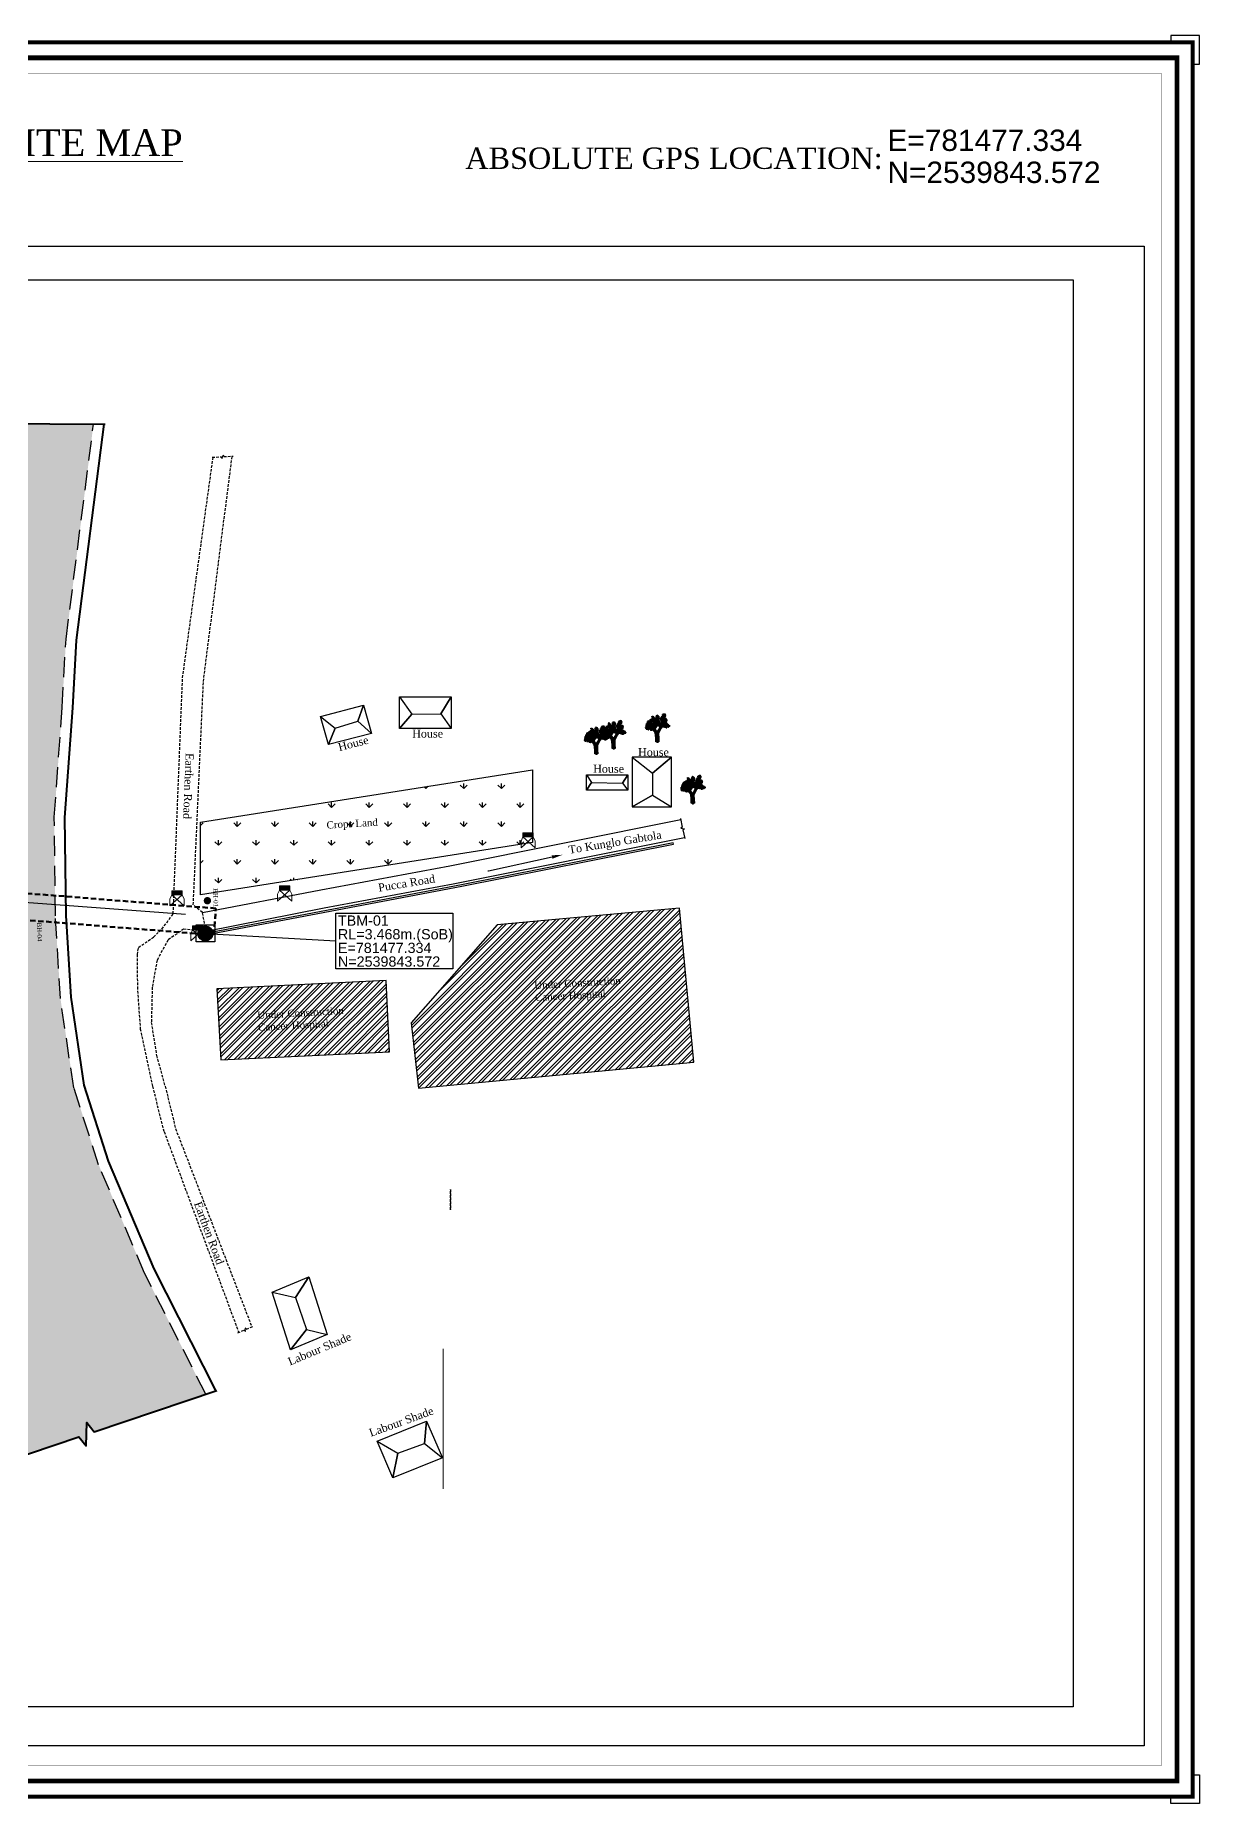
# Model space of a CAD drawing. Header units: inches. Extents: x 771028 to 773337, y 2500430 to 2500783.
# Drawn here: x 771705.3 to 771923.5, y 2500451.9 to 2500783.4 of the extents above; entities that cross this region are included whole.
import ezdxf
from ezdxf import colors
from ezdxf.entities.mleader import LeaderData, LeaderLine
from ezdxf.enums import TextEntityAlignment as Align
from ezdxf.math import Vec2, Vec3

# ---------------------------------------------------------------- set-up
doc = ezdxf.new("R2010")
doc.units = ezdxf.units.IN
doc.header["$MEASUREMENT"] = 0
doc.header["$XCLIPFRAME"] = 0
doc.header["$PDMODE"] = 98
doc.header["$PDSIZE"] = 0.2
doc.linetypes.add('DASHED', pattern=[0.75, 0.5, -0.25])
doc.linetypes.add('DASHED2', pattern=[0.375, 0.25, -0.125])
for name, color, linetype in [('BM_TBM', 1, 'Continuous'), ('BORE HOLE', 1, 'Continuous'), ('Boundary wall', 7, 'Continuous'), ('Building', 5, 'Continuous'), ('Crops Land', 74, 'Continuous'), ('katcha road', 3, 'Continuous'), ('Photo', 10, 'Continuous'), ('proposed', 1, 'Continuous'), ('text', 7, 'Continuous'), ('Tree', 3, 'Continuous'), ('Water Body', 4, 'Continuous')]:
    doc.layers.add(name, color=color, linetype=linetype)
for name, color, linetype, lineweight in [('Electric Pole', 20, 'Continuous', 15), ('Frame', 7, 'Continuous', 9), ('KHAL+RIVER BANK', 160, 'Continuous', 18), ('Pucca Road', 12, 'Continuous', 30), ('SHED', 7, 'Continuous', 30), ('Water Line', 4, 'DASHED', 18)]:
    doc.layers.add(name, color=color, linetype=linetype, lineweight=lineweight)
doc.styles.add('ROMANTIC', font='romantic.ttf')
doc.styles.get("Standard").update_dxf_attribs({"font": 'arial.ttf', "height": 1})
doc.styles.add('text', font='arial.ttf')
doc.styles.add('TR', font='times.ttf')
doc.dimstyles.get("Standard").update_dxf_attribs({"dimtxt": 0.18, "dimasz": 0.18, "dimexe": 0.18, "dimexo": 0.0625, "dimgap": 0.09, "dimtad": 0, "dimtih": 1, "dimtoh": 1, "dimzin": 0, "dimdsep": 46, "dimtxsty": 'Standard', "dimcen": 0.09, "dimadec": 0, "dimazin": 0, "dimtfac": 1, "dimtofl": 0, "dimtmove": 0, "dimatfit": 3, "dimfxl": 1, "dimtolj": 1, "dimtzin": 0, "dimarcsym": 0})
picture_1 = doc.add_image_def('image13.jpg', size_in_pixel=(8192, 6413))

# ---------------------------------------------------------------- blocks, each defined once
blk = doc.blocks.new('eeee')
at = {"layer": 'Electric Pole'}
for p, q in [((353314.02, 2673550.96), (353313.7, 2673550.26)), ((353313.7, 2673549.12), (353315.74, 2673550.96)), ((353313.7, 2673550.26), (353313.7, 2673549.12)), ((353314.02, 2673551.65), (353315.74, 2673551.65)), ((353314.02, 2673550.96), (353314.02, 2673551.65)), ((353315.74, 2673550.96), (353314.02, 2673550.96)), ((353316.06, 2673549.12), (353314.02, 2673550.96)), ((353315.74, 2673551.65), (353315.74, 2673550.96)), ((353315.74, 2673550.96), (353316.06, 2673550.26)), ((353316.06, 2673550.26), (353316.06, 2673549.12))]:
    blk.add_line(p, q, dxfattribs=at)
blk.add_solid([(353314.02, 2673551.65), (353315.74, 2673551.65), (353314.02, 2673550.96), (353315.74, 2673550.96)], dxfattribs=at)
blk = doc.blocks.new('t')
at = {"layer": 'Tree'}
h = blk.add_hatch(dxfattribs=at)
h.set_pattern_fill('TRIANG', color=3, scale=0.184834, angle=0.5862, style=0)
h.set_pattern_definition([(60.5862, (781623.7387, 2539789.74409), (-0.0491814, 0.0832069), [0.0483275, -0.0483275]), (120.5862, (781623.7387, 2539789.74409), (-0.09665, -0.0009888), [0.0483275, -0.0483275]), (0.5862, (781623.71411, 2539789.78569), (0.0474686, 0.0841957), [0.0483275, -0.0483275])])
edge = h.paths.add_edge_path()
edge.add_ellipse((781624.83, 2539792.69), major_axis=(-0.0326, 0.0326), ratio=0.999999, start_angle=162.4468, end_angle=175.4699, ccw=False)
edge.add_ellipse((781625.03, 2539792.39), major_axis=(0.222, 0.222), ratio=0.999996, start_angle=438.0042, end_angle=439.9126, ccw=False)
edge.add_ellipse((781624.83, 2539792.69), major_axis=(-0.0326, 0.0326), ratio=1, start_angle=175.4699, end_angle=272.4468)
edge.add_ellipse((781624.87, 2539793.12), major_axis=(-0.28, 0.28), ratio=1, start_angle=134.2501, end_angle=244.2501)
edge.add_ellipse((781624.96, 2539793.09), major_axis=(-0.232, 0.232), ratio=1, start_angle=254.8821, end_angle=331.8375)
edge.add_ellipse((781624.72, 2539793.45), major_axis=(-0.108, 0.108), ratio=1, start_angle=205.9715, end_angle=240.7481)
edge.add_ellipse((781624.67, 2539793.82), major_axis=(-0.272, 0.272), ratio=1, start_angle=166.7032, end_angle=276.7032)
edge.add_ellipse((781624.81, 2539793.79), major_axis=(0.246, 0.246), ratio=1, start_angle=28.7113, end_angle=138.7113)
edge.add_ellipse((781624.48, 2539793.58), major_axis=(0.13, 0.13), ratio=1, start_angle=53.0847, end_angle=163.0847)
edge.add_ellipse((781624.34, 2539793.3), major_axis=(-0.138, 0.138), ratio=1, start_angle=-39.4241, end_angle=70.5759)
edge.add_ellipse((781624.4, 2539793.18), major_axis=(-0.17, 0.17), ratio=1, start_angle=35.6192, end_angle=141.0424)
edge.add_ellipse((781624.46, 2539792.76), major_axis=(-0.128, 0.128), ratio=1, start_angle=320.301, end_angle=326.3607, ccw=False)
edge.add_ellipse((781624.4, 2539793.18), major_axis=(-0.17, 0.17), ratio=1, start_angle=141.0424, end_angle=145.6192, ccw=False)
edge.add_ellipse((781624.46, 2539792.76), major_axis=(0.128, 0.128), ratio=1, start_angle=56.3607, end_angle=160.301)
edge.add_ellipse((781624.18, 2539792.43), major_axis=(-0.2, 0.2), ratio=1, start_angle=-70.5154, end_angle=-34.5542)
edge.add_ellipse((781623.81, 2539792.81), major_axis=(0.238, 0.238), ratio=1, start_angle=296.6322, end_angle=355.9959)
edge.add_ellipse((781623.9, 2539792.95), major_axis=(-0.13, 0.13), ratio=1, start_angle=254.4777, end_angle=302.809)
edge.add_ellipse((781623.78, 2539793.29), major_axis=(-0.16, 0.16), ratio=1, start_angle=178.2297, end_angle=239.0569)
edge.add_ellipse((781624, 2539793.35), major_axis=(-0.00461, 0.00461), ratio=1, start_angle=170.5862, end_angle=280.5862)
edge.add_ellipse((781623.65, 2539793.54), major_axis=(-0.28, 0.28), ratio=1, start_angle=198.0208, end_angle=308.0208)
edge.add_ellipse((781623.76, 2539793.65), major_axis=(-0.2, 0.2), ratio=1, start_angle=-32.4631, end_angle=77.5369)
edge.add_ellipse((781623.68, 2539793.29), major_axis=(-0.184, 0.184), ratio=1, start_angle=-7.9801, end_angle=68.0696)
edge.add_ellipse((781623.38, 2539793.04), major_axis=(0.111, 0.111), ratio=1, start_angle=23.9224, end_angle=76.1671)
edge.add_ellipse((781623.23, 2539793.3), major_axis=(-0.0972, 0.0972), ratio=1, start_angle=165.1396, end_angle=275.1396)
edge.add_ellipse((781623.17, 2539793.46), major_axis=(-0.11, 0.11), ratio=1, start_angle=203.6403, end_angle=313.6403)
edge.add_ellipse((781622.99, 2539793.59), major_axis=(0.136, 0.136), ratio=1, start_angle=322.313, end_angle=432.313)
edge.add_ellipse((781622.96, 2539793.67), major_axis=(0.0783, 0.0783), ratio=1, start_angle=80.5862, end_angle=190.5862)
edge.add_ellipse((781622.94, 2539793.53), major_axis=(0.0461, 0.0461), ratio=1, start_angle=80.5862, end_angle=190.5862)
edge.add_ellipse((781623.06, 2539793.28), major_axis=(0.175, 0.175), ratio=1, start_angle=83.6024, end_angle=193.6024)
edge.add_ellipse((781623.24, 2539793.03), major_axis=(-0.225, 0.225), ratio=1, start_angle=38.1087, end_angle=119.8169)
edge.add_ellipse((781623.23, 2539792.54), major_axis=(-0.138, 0.138), ratio=1, start_angle=-22.6137, end_angle=41.388)
edge.add_ellipse((781622.96, 2539792.56), major_axis=(-0.0591, 0.0591), ratio=1, start_angle=219.9686, end_angle=331.9586)
edge.add_ellipse((781622.8, 2539792.67), major_axis=(-0.098, 0.098), ratio=1, start_angle=211.8049, end_angle=321.8049)
edge.add_ellipse((781622.55, 2539793.01), major_axis=(0.213, 0.213), ratio=1, start_angle=274.3377, end_angle=384.3377)
edge.add_ellipse((781622.72, 2539793.09), major_axis=(0.15, 0.15), ratio=1, start_angle=62.6882, end_angle=153.1574)
edge.add_ellipse((781622.43, 2539792.93), major_axis=(-0.0909, 0.0909), ratio=1, start_angle=236.6482, end_angle=269.1974, ccw=False)
edge.add_ellipse((781622.72, 2539793.09), major_axis=(0.15, 0.15), ratio=1, start_angle=153.1574, end_angle=172.6882, ccw=False)
edge.add_ellipse((781622.43, 2539792.93), major_axis=(-0.0909, 0.0909), ratio=1, start_angle=269.1974, end_angle=346.6482)
edge.add_ellipse((781622.35, 2539792.83), major_axis=(-0.151, 0.151), ratio=1, start_angle=-47.0144, end_angle=62.9856)
edge.add_ellipse((781622.17, 2539792.63), major_axis=(0.0949, 0.0949), ratio=1, start_angle=51.5035, end_angle=161.5035)
edge.add_ellipse((781622.12, 2539792.43), major_axis=(0.111, 0.111), ratio=1, start_angle=73.453, end_angle=183.453)
edge.add_ellipse((781622.01, 2539792.17), major_axis=(-0.101, 0.101), ratio=1, start_angle=-47.3747, end_angle=87.6149)
edge.add_ellipse((781622.09, 2539791.91), major_axis=(-0.173, 0.173), ratio=1, start_angle=5.1881, end_angle=149.8403)
edge.add_ellipse((781622.34, 2539791.86), major_axis=(0.18, 0.18), ratio=1, start_angle=179.58, end_angle=284.6713)
edge.add_ellipse((781622.75, 2539791.68), major_axis=(-0.139, 0.139), ratio=1, start_angle=12.6288, end_angle=30.3547, ccw=False)
edge.add_ellipse((781622.34, 2539791.86), major_axis=(0.18, 0.18), ratio=1, start_angle=284.6713, end_angle=298.3122, ccw=False)
edge.add_ellipse((781622.75, 2539791.68), major_axis=(0.139, 0.139), ratio=1, start_angle=120.3547, end_angle=336.7653)
edge.add_line((781622.93, 2539791.75), (781623.52, 2539791.99))
edge.add_line((781623.52, 2539791.99), (781623.73, 2539792.2))
edge.add_line((781623.73, 2539792.2), (781624.11, 2539792.16))
edge.add_line((781624.11, 2539792.16), (781624.54, 2539792.11))
edge.add_ellipse((781624.61, 2539792.14), major_axis=(-0.0506, 0.0506), ratio=1, start_angle=62.5937, end_angle=215.1469)
edge.add_ellipse((781624.87, 2539792.15), major_axis=(0.134, 0.134), ratio=1, start_angle=144.0476, end_angle=254.0476)
edge.add_ellipse((781625.13, 2539792.12), major_axis=(-0.152, 0.152), ratio=1, start_angle=82.3199, end_angle=192.3199)
edge.add_ellipse((781625.39, 2539792.16), major_axis=(-0.124, 0.124), ratio=1, start_angle=107.1248, end_angle=217.1248)
edge.add_ellipse((781625.63, 2539792.22), major_axis=(0.0729, 0.0729), ratio=1, start_angle=189.0013, end_angle=299.0013)
edge.add_ellipse((781625.62, 2539792.18), major_axis=(-0.0768, 0.0768), ratio=1, start_angle=227.881, end_angle=337.881)
edge.add_ellipse((781625.39, 2539792.29), major_axis=(-0.131, 0.131), ratio=1, start_angle=221.3292, end_angle=331.3292)
edge.add_ellipse((781625.03, 2539792.39), major_axis=(-0.222, 0.222), ratio=1, start_angle=239.9126, end_angle=348.0042)
h = blk.add_hatch(dxfattribs=at)
h.set_pattern_fill('GRAVEL', color=252, scale=0.199621, angle=0.5862, style=0)
h.set_pattern_definition([(228.59898579, (774389.84682, 2525920.667561), (-2.201183780362, -2.527950541338), [0.0374503114, -3.707587512]), (185.55588576, (774389.822052, 2525920.63947), (3.337375255548, 0.312524068032), [0.06426591, -6.36232316]), (133.09658573, (774389.758088, 2525920.633248), (2.814843158658, -3.033394543535), [0.045314721, -4.48616294]), (267.85988576, (774389.650243, 2525920.562549), (0.221393154429, 5.569885992107), [0.05852321, -5.793796674]), (293.41988573, (774389.648058, 2525920.504067), (-1.425936838065, 3.325982387178), [0.0573866397, -5.681285121]), (357.85988575, (774389.670867, 2525920.451407), (-5.569885985988, 0.221393154699), [0.05852321, -5.7937966676]), (38.28038579, (774389.729349, 2525920.449222), (-3.590097974692, -2.820538834573), [0.0773939513, -7.6619950553]), (72.841485774, (774389.790102, 2525920.497168), (1.8858129165, 6.143675998283), [0.073067858, -7.233720451]), (122.01578573, (774389.811659, 2525920.566984), (-2.263839955844, 3.595790265403), [0.058721407, -5.813425684]), (175.82258575, (774389.780527, 2525920.616774), (3.06471903952, -0.2470228415), [0.0670395537, -3.284936739]), (222.98358579, (774389.713666, 2525920.621658), (-3.3088981878724, -3.0960433214184), [0.0866966804, -8.58297776]), (139.40028573, (774389.92584, 2525920.562585), (-1.96555141564, 1.65017548232), [0.029590634, -2.929485306]), (172.05538575, (774389.903372, 2525920.581842), (3.624270030557, -0.51968354593), [0.056296, -5.5733173403]), (225.5861858, (774389.84762, 2525920.58962), (0.0028478828, -0.278351988), [0.0393668646, -0.354302616]), (203.78478578, (774389.82779, 2525920.622825), (1.386063665796, 0.57094358156), [0.0211998336, -2.0987760127]), (292.38758573, (774389.80839, 2525920.614276), (-0.28689552322, 0.83220790027), [0.029980904, -1.4690684686]), (31.5499858, (774389.81981, 2525920.586554), (0.82935938363, 0.5652481353), [0.048694368, -1.574447157]), (162.15128574, (774389.86131, 2525920.61203), (0.55955180165, -0.27265569247), [0.035210853, -0.845061311]), (16.97568577, (774389.646947, 2525920.612624), (2.774976003668, 0.863532501921), [0.0493265385, -4.883339836]), (70.93238578, (774389.694124, 2525920.627025), (-1.082079576822, -3.0732630302), [0.041382238, -4.096832916]), (293.78478573, (774389.860737, 2525920.667703), (-0.57094358094, 1.38606366732), [0.042399389, -2.077576459]), (344.19668574, (774389.877837, 2525920.628905), (-2.792063253522, 0.80657485144), [0.0493265385, -4.883339836]), (340.03018574, (774389.648713, 2525920.440046), (-1.397455774154, 0.5424632748), [0.0475672624, -2.3307969706]), (295.36128573, (774389.69342, 2525920.4238), (-1.423084044796, 3.047632486923), [0.0398559545, -3.9457453383]), (67.38758578, (774389.86637, 2525920.38938), (0.54246476351, 1.39745520246), [0.042399389, -2.077576459]), (17.94018577, (774389.88267, 2525920.42852), (-3.607183771754, -1.150428548006), [0.0466628497, -4.6196095967]), (70.03018578, (774389.729976, 2525920.387985), (-0.542463274195, -1.39745577569), [0.023783631, -2.354580604]), (101.89608574, (774389.849667, 2525920.38921), (-0.2897427723, 1.11055994212), [0.0141939063, -1.4052020144]), (166.54998574, (774389.84674, 2525920.4031), (0.83790373334, -0.269807714), [0.0573866396, -1.0903475445]), (186.59518576, (774389.790928, 2525920.416446), (2.780671067375, 0.306830530263), [0.053181914, -5.2650019785]), (304.2762857, (774389.82007, 2525920.5615), (-0.28404803566, 0.55385579515), [0.040146569, -0.963517936]), (353.74338575, (774389.842676, 2525920.528328), (4.737677938277, -0.508292039723), [0.070091007, -6.938997717]), (61.53158578, (774389.91235, 2525920.52069), (-1.093472439868, -1.95985494852), [0.0286594983, -2.837298683]), (90.5861858, (774389.926, 2525920.54588), (-0.2811997836, 0.27550402), [0.016701988, -0.261664482]), (120.84258573, (774389.785276, 2525920.42474), (1.133341363665, -1.937072484367), [0.0386717835, -3.828518815]), (48.59898579, (774389.76545, 2525920.457943), (2.201183780362, 2.527950541338), [0.074900623, -3.6701372004]), (0.5861858, (774389.81498, 2525920.51413), (0.27550402, 0.281199784), [0.072375282, -0.205991188]), (325.89098573, (774389.887355, 2525920.514866), (-2.803452616434, 1.919986907672), [0.044013636, -4.357346628]), (254.64078577, (774389.923797, 2525920.490185), (-0.26696034291, -1.116255524725), [0.040530715, -1.986007809]), (208.23218578, (774389.913061, 2525920.451102), (-5.260206123652, -2.837630910818), [0.065990947, -6.5331146306]), (176.01228575, (774389.854921, 2525920.419885), (-3.62142274416, 0.2413279886015), [0.0698140323, -6.9115816816])])
h.paths.add_polyline_path([(781622.93, 2539791.75), (781623.39, 2539791.16), (781623.48, 2539790.32), (781623.49, 2539789.76), (781623.97, 2539789.75), (781623.92, 2539790.32), (781623.9, 2539791.01), (781624.09, 2539791.44), (781624.26, 2539791.8), (781624.54, 2539792.11), (781624.48, 2539792.21), (781624.24, 2539791.92), (781624.22, 2539792.2), (781624.11, 2539792.16), (781624.11, 2539791.91), (781623.68, 2539791.22), (781623.31, 2539791.74), (781623.52, 2539791.99), (781623.45, 2539792.2), (781623.13, 2539791.73), (781622.95, 2539792.01)])
at = {"layer": 'Tree', "color": 229}
for p, q in [((781623.39, 2539791.16, 16.35), (781623.39, 2539791.16, 16.35)), ((781623.48, 2539790.32, 16.35), (781623.48, 2539790.32, 16.35)), ((781623.92, 2539790.32, 16.35), (781623.92, 2539790.32, 16.35))]:
    blk.add_line(p, q, dxfattribs=at)
at = {"layer": 'Tree', "color": 229, "elevation": 16.35}
for points in [[(781624.54, 2539792.11), (781624.26, 2539791.8), (781623.9, 2539791.01), (781623.92, 2539790.32), (781623.97, 2539789.75), (781623.49, 2539789.75), (781623.48, 2539790.32), (781623.39, 2539791.16), (781622.93, 2539791.75)], [(781622.95, 2539792.01), (781623.13, 2539791.73), (781623.45, 2539792.2)], [(781623.52, 2539791.99), (781623.31, 2539791.74), (781623.68, 2539791.22), (781624.11, 2539791.91), (781624.11, 2539792.16)], [(781624.22, 2539792.2), (781624.24, 2539791.92), (781624.48, 2539792.21)]]:
    blk.add_lwpolyline(points, dxfattribs=at)
at = {"layer": 'Tree'}
blk.add_point((781623.74, 2539789.74, 3.89), dxfattribs=at)

msp = doc.modelspace()

# ---------------------------------------------------------------- hatches: boundary and pattern name
at = {"layer": 'BM_TBM', "ltscale": 0.2}
h = msp.add_hatch(color=2, dxfattribs=at)
h.set_gradient(color1=(255, 255, 0), color2=(255, 255, 92), one_color=1, tint=0.68)
edge = h.paths.add_edge_path()
edge.add_ellipse((771737.184, 2500615.036), major_axis=(0.942, 0.942), ratio=1, start_angle=0, end_angle=360)
h = msp.add_hatch(color=2, dxfattribs=at)
h.set_gradient(color1=(255, 255, 0), color2=(255, 255, 92), one_color=1, tint=0.68)
edge = h.paths.add_edge_path()
edge.add_ellipse((771737.184, 2500615.036), major_axis=(0.942, 0.942), ratio=1, start_angle=0, end_angle=360)
at = {"layer": 'BORE HOLE', "ltscale": 0.2}
msp.add_hatch(color=256, dxfattribs=at).paths.add_polyline_path([(771738.204, 2500621.451, 1), (771736.918, 2500620.916, 1)])
at = {"layer": 'Building', "lineweight": 20, "ltscale": 0.2}
h = msp.add_hatch(dxfattribs=at)
h.set_pattern_fill('ANSI32', color=256, scale=3.371745, style=0)
h.set_pattern_definition([(45, (-714.4421, 43.9024), (-0.8940689693, 0.8940689693), []), (45, (-713.8461, 43.9024), (-0.8940689693, 0.8940689693), [])])
h.paths.add_polyline_path([(771826.012, 2500619.793), (771791.883, 2500616.663), (771775.743, 2500598.272), (771777.087, 2500586.021), (771828.69, 2500590.921)])
h.paths.add_polyline_path([(771771.063, 2500606.21), (771739.336, 2500604.689), (771740.06, 2500591.325), (771771.704, 2500592.842)])
h.paths.add_polyline_path([(771798.421, 2500606.28), (771814.893, 2500607.244), (771815.173, 2500602.463), (771798.7, 2500601.499)], flags=24)
h.paths.add_polyline_path([(771746.529, 2500600.68), (771763.001, 2500601.644), (771763.281, 2500596.864), (771746.809, 2500595.899)], flags=24)
at = {"layer": 'Crops Land'}
h = msp.add_hatch(dxfattribs=at)
h.set_pattern_fill('GRASS', color=256, scale=5)
h.set_pattern_definition([(90, (-714.442, 43.9024), (-3.535533905, 3.535533905), [0.9375, -6.133567815]), (45, (-714.442, 43.9024), (-3.535533906, 3.535533906), [0.9375, -4.0625]), (135, (-714.442, 43.9024), (-3.535533906, -3.535533906), [0.9375, -4.0625])])
h.paths.add_polyline_path([(771798.468, 2500632.112), (771798.468, 2500645.702), (771736.241, 2500635.871), (771736.241, 2500622.28)])
h.paths.add_polyline_path([(771759.566, 2500633.852), (771769.626, 2500634.441), (771769.457, 2500637.33), (771759.397, 2500636.741)], flags=24)
at = {"layer": 'Water Line', "linetype": 'Continuous', "lineweight": 9, "ltscale": 15, "true_color": 0x7aafdf}
h = msp.add_hatch(dxfattribs=at)
h.set_pattern_fill('ANSI33', color=143, scale=8, angle=25)
h.set_pattern_definition([(70, (-714.4421, 43.9024), (-1.8793852416, 0.6840402867), []), (70, (-713.1604, 44.5), (-1.8793852416, 0.6840402867), [1, -0.5])])
h.paths.add_polyline_path([(771711.074, 2500670.205), (771716.218, 2500710.496), (771687.334, 2500710.668), (771686.596, 2500712.733), (771685.072, 2500708.62), (771684.334, 2500710.686), (771655.455, 2500710.857), (771653.467, 2500697.406), (771651.846, 2500686.809), (771651.15, 2500667.488), (771652.113, 2500650.398), (771653.634, 2500628.739), (771653.804, 2500627.613), (771709.019, 2500623.31), (771708.876, 2500636.846), (771710.349, 2500657.44)])
h.paths.add_polyline_path([(771709.019, 2500623.31), (771653.804, 2500627.613), (771654.781, 2500621.134), (771709.207, 2500616.14), (771709.071, 2500618.342)])
h.paths.add_polyline_path([(771709.207, 2500616.14), (771654.781, 2500621.134), (771656.057, 2500612.671), (771662.135, 2500582.479), (771667.362, 2500561.865), (771678.643, 2500536.638), (771692.613, 2500513.662), (771713.491, 2500520.698), (771714.86, 2500518.985), (771714.966, 2500523.369), (771716.334, 2500521.656), (771737.241, 2500528.701), (771725.776, 2500551.367), (771717.183, 2500571.684), (771712.52, 2500586.128), (771710.026, 2500602.869)])
h.paths.add_polyline_path([(771673.726, 2500690.084), (771674.636, 2500678.597), (771678.559, 2500679.209), (771677.648, 2500690.696)], flags=16)

# ---------------------------------------------------------------- linework, layer by layer
at = {"lineweight": 15}
msp.add_line((771781.723, 2500510.957, -3.468), (771781.723, 2500537.2, -3.468), dxfattribs=at)
at = {"color": 7, "lineweight": 25, "elevation": -7.957}
for points, const_width in [([(771485.906, 2500779.158), (771919.255, 2500779.158), (771919.255, 2500456.153), (771485.906, 2500456.153)], 0.878), ([(771488.833, 2500776.231), (771916.328, 2500776.231), (771916.328, 2500459.079), (771488.833, 2500459.079)], 0.0738)]:
    msp.add_lwpolyline(points, close=True, dxfattribs=dict(at, const_width=const_width))
at = {"elevation": -1.023}
msp.add_lwpolyline([(771648.802, 2500624.986), (771733.44, 2500618.635)], dxfattribs=at)
at = {"elevation": -13.963}
msp.add_lwpolyline([(771761.596, 2500618.857), (771783.553, 2500618.857), (771783.553, 2500608.403), (771761.596, 2500608.403)], close=True, dxfattribs=at)
at = {"linetype": 'DASHED', "lineweight": 30, "elevation": -3.468}
msp.add_lwpolyline([(771783.096, 2500567.067), (771783.096, 2500563.247)], close=True, dxfattribs=at)
at = {"layer": 'BM_TBM', "elevation": -11.932}
msp.add_lwpolyline([(771735.484, 2500616.655), (771738.927, 2500616.655), (771738.927, 2500613.46), (771735.484, 2500613.46)], close=True, dxfattribs=at)
at = {"layer": 'BM_TBM'}
for major_axis, start_param, end_param in [((0.942, 0.942), 5.497787143045644, 11.78097245022523), ((0.942, 0.942), 5.497787143045644, 11.78097245022523), ((-0.988, 0.988), 3.9269908, 10.2101761), ((-0.988, 0.988), 3.9269908, 10.2101761), ((0.972, 0.972), 5.497787143196285, 11.78097245037587), ((0.972, 0.972), 5.497787143196285, 11.78097245037587), ((0.957, 0.957), 5.497787143116517, 11.7809724502961), ((0.957, 0.957), 5.497787143116517, 11.7809724502961), ((-0.926, 0.926), 3.9269908, 10.2101761), ((-0.926, 0.926), 3.9269908, 10.2101761)]:
    msp.add_ellipse((771737.184, 2500615.036), major_axis=major_axis, ratio=1, start_param=start_param, end_param=end_param, dxfattribs=at)
msp.add_point((771737.184, 2500615.036), dxfattribs=at)
msp.add_point((771737.184, 2500615.036), dxfattribs=at)
at = {"layer": 'Boundary wall', "lineweight": 30, "elevation": -3.468}
msp.add_lwpolyline([(771824.821, 2500632.043), (771785.168, 2500624.123), (771737.184, 2500615.036), (771737.23, 2500614.791), (771785.216, 2500623.878), (771824.87, 2500631.798)], close=True, dxfattribs=at)
at = {"layer": 'Building', "lineweight": 30, "elevation": -3.468}
for points in [[(771791.883, 2500616.663), (771775.743, 2500598.272), (771777.087, 2500586.021), (771828.69, 2500590.921), (771826.012, 2500619.793)], [(771771.063, 2500606.21), (771739.336, 2500604.689), (771740.06, 2500591.325), (771771.704, 2500592.842), (771771.063, 2500606.21)]]:
    msp.add_lwpolyline(points, close=True, dxfattribs=at)
at = {"layer": 'Crops Land', "elevation": -3.468}
msp.add_lwpolyline([(771736.241, 2500635.871), (771798.468, 2500645.702), (771798.468, 2500632.112), (771736.241, 2500622.28)], close=True, dxfattribs=at)
at = {"layer": 'Defpoints', "color": 1, "lineweight": -2, "elevation": -7.957}
for points in [[(771922.182, 2500777.971), (771923.467, 2500777.971), (771923.467, 2500783.371), (771918.067, 2500783.371), (771918.067, 2500782.085)], [(771922.182, 2500457.34), (771923.467, 2500457.34), (771923.467, 2500451.94), (771918.067, 2500451.94), (771918.067, 2500453.226)]]:
    msp.add_lwpolyline(points, dxfattribs=at)
at = {"layer": 'Frame', "color": 7, "const_width": 0.738, "elevation": -7.957}
msp.add_lwpolyline([(771482.98, 2500782.085), (771922.182, 2500782.085), (771922.182, 2500453.226), (771482.98, 2500453.226)], close=True, dxfattribs=at)
at = {"layer": 'katcha road', "linetype": 'DASHED2', "lineweight": 25, "ltscale": 2}
for p, q in [((771744.678, 2500540.414, 3.458), (771744.646, 2500541.144, 3.458)), ((771744.646, 2500541.144, 3.458), (771744.893, 2500540.875, 3.458)), ((771744.431, 2500540.684, 3.458), (771744.678, 2500540.414, 3.458))]:
    msp.add_line(p, q, dxfattribs=at)
for points, elevation in [([(771731.158, 2500618.706), (771732.91, 2500662.964), (771738.632, 2500704.313)], -3.468), ([(771737.339, 2500615.461), (771736.626, 2500618.974), (771734.919, 2500620.394), (771736.816, 2500662.28), (771742.195, 2500704.5)], -3.468), ([(771738.453, 2500704.303), (771740.164, 2500704.393), (771740.307, 2500704.057), (771740.521, 2500704.756), (771740.663, 2500704.42), (771742.375, 2500704.51)], -3.468), ([(771729.448, 2500577.902), (771727.33, 2500586.41), (771725.05, 2500597.062), (771724.514, 2500604.586), (771724.45, 2500611.07), (771724.639, 2500612.407), (771727.464, 2500614.357), (771729.033, 2500615.859), (771731.158, 2500618.706), (771731.158, 2500618.706)], 7.521), ([(771737.339, 2500615.461), (771733.107, 2500615.853), (771730.171, 2500613.799), (771728.134, 2500610.034), (771727.235, 2500605.002), (771727.057, 2500598.35), (771728.028, 2500592.176), (771730.002, 2500584.993), (771731.594, 2500578.458), (771745.899, 2500541.29)], 7.521), ([(771729.448, 2500577.902), (771743.425, 2500540.268)], -0.605), ([(771744.893, 2500540.875), (771746.065, 2500541.359)], 3.458), ([(771743.258, 2500540.199), (771744.431, 2500540.684)], -0.605)]:
    msp.add_lwpolyline(points, dxfattribs=dict(at, elevation=elevation))
at = {"layer": 'KHAL+RIVER BANK', "lineweight": 40, "ltscale": 15, "elevation": -3.468}
for points in [[(771653.255, 2500710.871), (771684.334, 2500710.686), (771685.072, 2500708.62), (771686.596, 2500712.733), (771687.334, 2500710.668), (771718.413, 2500710.483)], [(771739.156, 2500529.346), (771727.592, 2500552.209), (771719.059, 2500572.382), (771714.474, 2500586.586), (771712.017, 2500603.078), (771711.071, 2500618.414), (771710.876, 2500636.786), (771712.345, 2500657.312), (771713.067, 2500670.022), (771718.233, 2500710.484)], [(771690.499, 2500512.95), (771713.491, 2500520.698), (771714.86, 2500518.985), (771714.966, 2500523.369), (771716.334, 2500521.656), (771739.326, 2500529.404)]]:
    msp.add_lwpolyline(points, dxfattribs=at)
at = {"layer": 'proposed', "linetype": 'DASHED', "lineweight": 100, "ltscale": 2}
msp.add_lwpolyline([(771649.031, 2500621.881), (771738.749, 2500614.76), (771739.144, 2500619.744), (771649.426, 2500626.865)], close=True, dxfattribs=at)
at = {"layer": 'Pucca Road', "ltscale": 0.5, "elevation": 5.556}
for points in [[(771736.626, 2500618.974), (771758.793, 2500623.19), (771782.955, 2500627.708), (771826.246, 2500636.38)], [(771826.209, 2500636.556), (771826.546, 2500634.947), (771826.236, 2500634.754), (771826.959, 2500634.65), (771826.649, 2500634.457), (771826.986, 2500632.847)], [(771737.339, 2500615.461), (771759.466, 2500619.827), (771783.633, 2500624.347), (771826.949, 2500633.023)]]:
    msp.add_lwpolyline(points, dxfattribs=at)
at = {"layer": 'SHED', "lineweight": 30, "elevation": -3.468}
for points in [[(771758.73, 2500655.73), (771766.832, 2500657.819), (771768.327, 2500652.53), (771760.224, 2500650.441)], [(771773.566, 2500659.411), (771783.224, 2500659.411), (771783.224, 2500653.442), (771773.566, 2500653.442)], [(771824.506, 2500648.102), (771817.157, 2500648.102), (771817.157, 2500638.769), (771824.506, 2500638.769)], [(771808.562, 2500644.742), (771816.347, 2500644.742), (771816.347, 2500641.88), (771808.562, 2500641.88)], [(771749.716, 2500547.795), (771756.569, 2500550.698), (771759.98, 2500539.886), (771753.127, 2500536.983)], [(771769.34, 2500519.898), (771778.632, 2500523.62), (771781.592, 2500516.745), (771772.3, 2500513.024)]]:
    msp.add_lwpolyline(points, close=True, dxfattribs=at)
for points in [[(771758.73, 2500655.73), (771761.526, 2500653.508), (771760.224, 2500650.441), (771761.526, 2500653.508), (771765.756, 2500654.802), (771766.832, 2500657.819), (771765.756, 2500654.802), (771768.327, 2500652.53)], [(771773.566, 2500659.411), (771775.879, 2500656.157), (771773.566, 2500653.442), (771775.879, 2500656.157), (771781.272, 2500656.212), (771783.224, 2500659.411), (771781.272, 2500656.212), (771783.224, 2500653.442)], [(771817.157, 2500648.102), (771820.934, 2500645.108), (771824.506, 2500648.102), (771820.934, 2500645.108), (771820.934, 2500640.944), (771817.157, 2500638.769), (771820.934, 2500640.944), (771824.506, 2500638.769)], [(771808.562, 2500644.742), (771809.559, 2500643.32), (771808.562, 2500641.88), (771809.559, 2500643.32), (771815.351, 2500643.23), (771816.347, 2500644.742), (771815.351, 2500643.23), (771816.347, 2500641.88)], [(771749.716, 2500547.795), (771754.087, 2500546.807), (771756.569, 2500550.698), (771754.087, 2500546.807), (771756.117, 2500540.801), (771753.127, 2500536.983), (771756.117, 2500540.801), (771759.98, 2500539.886)], [(771769.34, 2500519.898), (771773.217, 2500517.604), (771772.3, 2500513.024), (771773.217, 2500517.604), (771778.23, 2500519.448), (771778.632, 2500523.62), (771778.23, 2500519.448), (771781.592, 2500516.745)]]:
    msp.add_lwpolyline(points, dxfattribs=at)
at = {"layer": 'text'}
for elevation in [-7.957, -15.914]:
    msp.add_lwpolyline([(771491.438, 2500743.868), (771913.05, 2500743.868), (771913.05, 2500462.791), (771491.438, 2500462.791)], close=True, dxfattribs=dict(at, elevation=elevation))
at = {"layer": 'Water Body', "linetype": 'DASHED2', "lineweight": 30, "ltscale": 15, "elevation": -3.468}
msp.add_lwpolyline([(771737.241, 2500528.701), (771725.776, 2500551.367), (771717.183, 2500571.684), (771712.52, 2500586.128), (771710.026, 2500602.869), (771709.071, 2500618.342), (771708.876, 2500636.846), (771710.349, 2500657.44), (771711.074, 2500670.205), (771716.218, 2500710.496)], dxfattribs=at)

# ---------------------------------------------------------------- block references
at = {"xscale": 1.2, "yscale": 1.2, "zscale": 1.2}
for p in [(-166138.036, -547098.967, -8.138), (-166134.784, -547097.971, -8.138), (-166126.589, -547096.714, -8.138), (-166119.955, -547108.238, -8.138)]:
    msp.add_blockref('t', p, dxfattribs=at)
at = {"layer": 'text', "xscale": 1.123915077434745, "yscale": 1.123915077434745, "zscale": 1.123915077434745}
for p in [(374701.731, -504211.087, -3.468), (374656.104, -504221.072, -3.468), (374635.952, -504221.966, -3.468), (374639.835, -504228.519, -3.468)]:
    msp.add_blockref('eeee', p, dxfattribs=at)

# ---------------------------------------------------------------- texts
at = {"color": 6, "linetype": 'ByBlock', "lineweight": 15, "style": 'ROMANTIC'}
msp.add_text('%%USATELLITE MAP', height=5, dxfattribs=at).set_placement((771703.887, 2500763.244, -7.957), align=Align.MIDDLE)
at = {"color": 5, "linetype": 'ByBlock', "lineweight": 15, "style": 'ROMANTIC'}
msp.add_text('ABSOLUTE GPS LOCATION:', height=4, dxfattribs=at).set_placement((771785.873, 2500758.348, -7.957))
at = {"color": 3, "linetype": 'ByBlock', "lineweight": 15, "insert": (771864.979, 2500765.709), "char_height": 4, "width": 78.41115, "attachment_point": 1, "line_spacing_factor": 0.9, "style": 'ROMANTIC'}
msp.add_mtext('{\\fArial|b0|i0|c0|p34;\\C256;E=781477.334\\PN=2539843.572}', dxfattribs=at)
at = {"layer": 'text', "style": 'TR'}
for s, rotation, p in [('House', 14.50168, (771762.089, 2500649.931, -3.468)), ('Earthen Road', 267.7338, (771734.256, 2500648.861, -3.468)), ('To Kunglo Gabtola', 9.37936, (771805.242, 2500630.703, -3.468)), ('Pucca Road', 9.37936, (771769.57, 2500623.597, -3.468)), ('Earthen Road', 290.37291, (771735.725, 2500564.699, -0.605)), ('Labour Shade', 22.6663, (771752.744, 2500534.725, -3.468)), ('Labour Shade', 19.76978, (771767.931, 2500521.395, -3.468))]:
    msp.add_text(s, height=1.5, rotation=rotation, dxfattribs=at).set_placement(p, align=Align.MIDDLE_LEFT)
for p in [(771775.926, 2500652.504, -3.468), (771818.243, 2500649.021, -3.468), (771809.835, 2500645.907, -3.468)]:
    msp.add_text('House', height=1.5, dxfattribs=at).set_placement(p, align=Align.MIDDLE_LEFT)
at = {"layer": 'text', "attachment_point": 1, "style": 'TR'}
for s, insert, char_height, rotation in [('Crops Land', (771759.85, 2500636.034, -3.468), 1.3554, 3.35022), ('{\\C6;BH-01}', (771739.486, 2500623.536, -3.468), 0.85, 272.07512), ('{\\C6;BH-04}', (771706.47, 2500617.105, -3.468), 0.85, 272.07512), ('Under Construction Cancer Hospital', (771798.779, 2500605.961, -3.468), 1.35545, 3.35022), ('Under Construction Cancer Hospital', (771746.887, 2500600.361, -3.468), 1.35545, 3.35022)]:
    msp.add_mtext_dynamic_manual_height_columns(s, width=19.61759, gutter_width=45, heights=[0], dxfattribs=dict(at, insert=insert, char_height=char_height, rotation=rotation))
at = {"layer": 'text', "color": 30, "true_color": 0xf26722, "insert": (771762.02, 2500618.416, -13.963), "char_height": 1.92, "width": 23.36058, "attachment_point": 1, "line_spacing_factor": 0.8, "style": 'text'}
msp.add_mtext('{\\C1;TBM-01\\C256;\\PRL=3.468m.(SoB)\\PE=781477.334\\PN=2539843.572}', dxfattribs=at)

# ---------------------------------------------------------------- pictures from other files: only their frames are drawn
at = {"layer": 'Photo'}
image = msp.add_image(picture_1, insert=(771496.502, 2500428.949, -1.361), size_in_units=(417.446, 326.792), dxfattribs=at)
image.set_boundary_path([(-0.5, 355.99), (7913.766, 5605.422)])

# ---------------------------------------------------------------- leaders
msp.add_leader([(771737.184, 2500615.036, -16.717), (771761.596, 2500613.63, -16.717)], dimstyle='Standard', override={"dimgap": 0.09, "dimtad": 0})
at = {"layer": 'text'}
ml = msp.add_multileader_mtext('Standard', dxfattribs=at)
ml.set_content('', color=256)
ml.set_leader_properties()
ml.build(insert=Vec2(0, 0))
ml.multileader.update_dxf_attribs({"text_right_attachment_type": 6, "dogleg_length": 0.36, "arrow_head_size": 2})
ctx = ml.context
ctx.base_point, ctx.char_height, ctx.arrow_head_size, ctx.landing_gap_size, ctx.plane_origin = Vec3(771790.044, 2500627.24, -3.468), 1, 2, 0.09, Vec3(771804.097, 2500629.789, -3.468)
ctx.right_attachment, ctx.text_align_type = 6, 2
notes = []
notes.append((ctx, [(1, (1, 1, 0), (771790.224, 2500626.74, -3.468), (-1, 0), 1.396982529655588e-11, [(0, [(771804.097, 2500629.789, -3.468)], 0, [])])]))
ctx.mtext.insert, ctx.mtext.alignment, ctx.mtext.flow_direction = Vec3(771790.134, 2500627.74, -3.468), 3, 5
for ctx, leaders in notes:
    for number, flags, end, landing, length, lines in leaders:
        leader = LeaderData()
        leader.index, (leader.has_last_leader_line, leader.has_dogleg_vector, leader.attachment_direction) = number, flags
        leader.last_leader_point, leader.dogleg_vector, leader.dogleg_length = Vec3(end), Vec3(landing), length
        for number, points, colour, breaks in lines:
            line = LeaderLine()
            line.index, line.vertices, line.color, line.breaks = number, Vec3.list(points), colors.encode_raw_color(colour), breaks
            leader.lines.append(line)
        ctx.leaders.append(leader)

doc.saveas('drawing.dxf')
